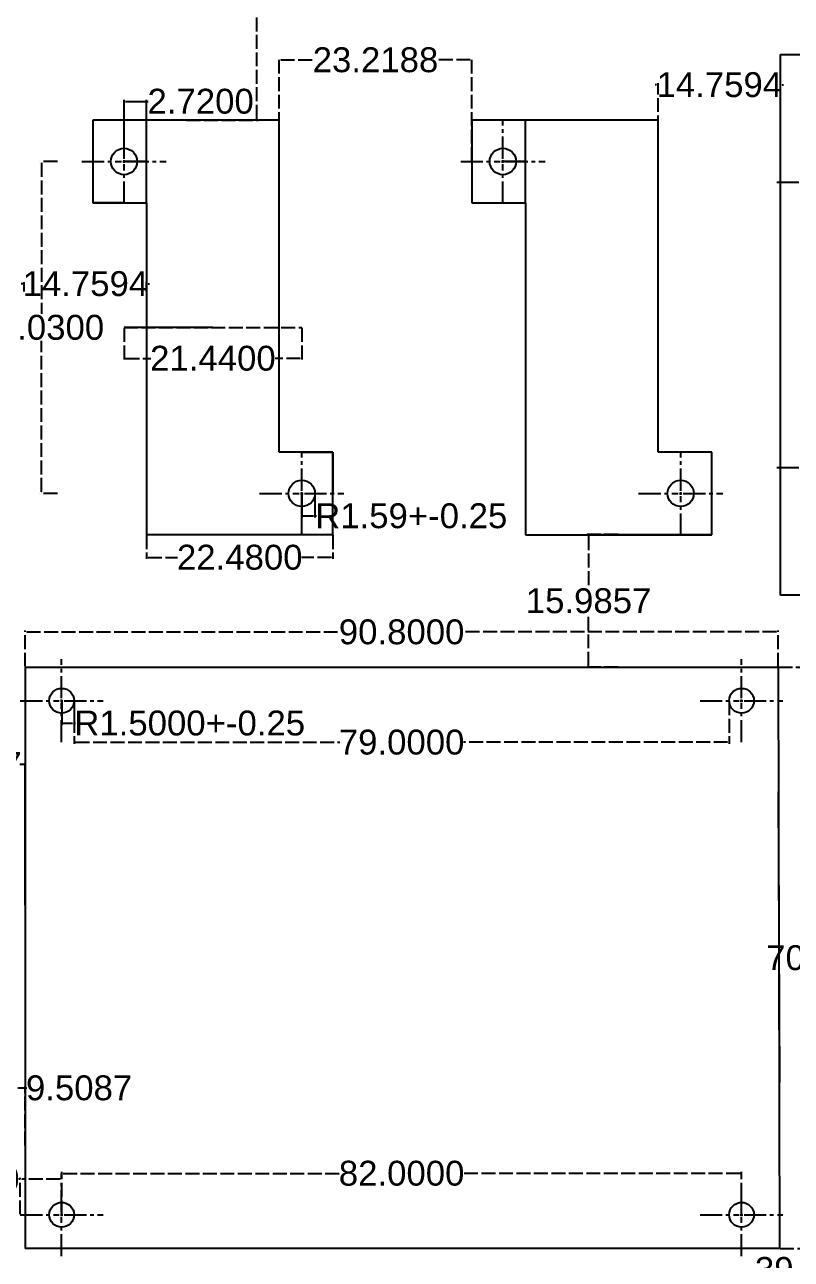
# Model space of a CAD drawing. Header units: millimetres. Extents: x 13 to 985, y 13 to 758.
# Drawn here: x 140 to 232.5, y 179.3 to 328.3 of the extents above; entities that cross this region are included whole.
import ezdxf

# ---------------------------------------------------------------- set-up
doc = ezdxf.new("R2010")
doc.units = ezdxf.units.MM
doc.header["$LTSCALE"] = 3.571429
doc.linetypes.add('ACAD_ISO02W100', pattern=[0.59, 0.47, -0.12])
doc.linetypes.add('CENTER2', pattern=[1.125, 0.75, -0.125, 0.125, -0.125])
doc.styles.get("Standard").update_dxf_attribs({"font": 'Arial.ttf'})
doc.dimstyles.get("Standard").update_dxf_attribs({"dimtxt": 3, "dimasz": 0.18, "dimexe": 0.18, "dimexo": 0.0625, "dimgap": 0.09, "dimtad": 0, "dimtih": 1, "dimtoh": 1, "dimdec": 4, "dimzin": 0, "dimdsep": 46, "dimtxsty": 'Standard', "dimcen": 0.09, "dimadec": 0, "dimazin": 0, "dimtfac": 1, "dimtdec": 4, "dimtofl": 0, "dimtmove": 0, "dimatfit": 3, "dimfxl": 1, "dimtolj": 1, "dimtzin": 0, "dimarcsym": 0})

# ---------------------------------------------------------------- blocks, each defined once
blk = doc.blocks.new('*D49')
at = {"color": 0, "linetype": 'ACAD_ISO02W100', "lineweight": -2, "transparency": 16777216}
for p, q in [((140.05, 250.82), (140.05, 255.18)), ((140.23, 255), (177.97, 255)), ((230.67, 255), (192.93, 255)), ((230.85, 250.82), (230.85, 255.18))]:
    blk.add_line(p, q, dxfattribs=at)
at = {"color": 0, "linetype": 'ACAD_ISO02W100', "transparency": 16777216}
for points in [[(140.23, 255.03), (140.23, 254.97), (140.05, 255)], [(230.67, 255.03), (230.67, 254.97), (230.85, 255)]]:
    blk.add_solid(points, dxfattribs=at)
at = {"layer": 'Defpoints', "color": 0, "linetype": 'ACAD_ISO02W100', "transparency": 16777216}
for p in [(230.85, 255), (140.05, 250.75), (230.85, 250.75)]:
    blk.add_point(p, dxfattribs=at)
at = {"color": 0, "linetype": 'ACAD_ISO02W100', "transparency": 16777216, "insert": (185.45, 255), "char_height": 3, "attachment_point": 5}
blk.add_mtext('\\A1;90.8000', dxfattribs=at)
blk = doc.blocks.new('*U50')
at = {"color": 0, "linetype": 'CENTER2', "transparency": 16777216}
for p, q in [((0, 0.3), (0, 5)), ((-5, 0), (-0.3, 0)), ((0.3, 0), (5, 0)), ((0, -5), (0, -0.3))]:
    blk.add_line(p, q, dxfattribs=at)
at = {"color": 0, "linetype": 'Continuous', "transparency": 16777216}
for p, q in [((-0.15, 0), (0.15, 0)), ((0, -0.15), (0, 0.15))]:
    blk.add_line(p, q, dxfattribs=at)
blk = doc.blocks.new('*U51')
at = {"color": 0, "linetype": 'CENTER2', "transparency": 16777216}
for p, q in [((0, 0.3), (0, 5)), ((-5, 0), (-0.3, 0)), ((0.3, 0), (5, 0)), ((0, -5), (0, -0.3))]:
    blk.add_line(p, q, dxfattribs=at)
at = {"color": 0, "linetype": 'Continuous', "transparency": 16777216}
for p, q in [((-0.15, 0), (0.15, 0)), ((0, -0.15), (0, 0.15))]:
    blk.add_line(p, q, dxfattribs=at)
blk = doc.blocks.new('*U52')
at = {"color": 0, "linetype": 'CENTER2', "transparency": 16777216}
for p, q in [((0, 0.3), (0, 5)), ((-5, 0), (-0.3, 0)), ((0.3, 0), (5, 0)), ((0, -5), (0, -0.3))]:
    blk.add_line(p, q, dxfattribs=at)
at = {"color": 0, "linetype": 'Continuous', "transparency": 16777216}
for p, q in [((-0.15, 0), (0.15, 0)), ((0, -0.15), (0, 0.15))]:
    blk.add_line(p, q, dxfattribs=at)
blk = doc.blocks.new('*U53')
at = {"color": 0, "linetype": 'CENTER2', "transparency": 16777216}
for p, q in [((0, 0.3), (0, 5)), ((-5, 0), (-0.3, 0)), ((0.3, 0), (5, 0)), ((0, -5), (0, -0.3))]:
    blk.add_line(p, q, dxfattribs=at)
at = {"color": 0, "linetype": 'Continuous', "transparency": 16777216}
for p, q in [((-0.15, 0), (0.15, 0)), ((0, -0.15), (0, 0.15))]:
    blk.add_line(p, q, dxfattribs=at)
blk = doc.blocks.new('*D54')
at = {"color": 0, "lineweight": -2, "transparency": 16777216}
for p, q in [((144.45, 246.64), (144.45, 243.82)), ((145.95, 246.64), (145.95, 243.82)), ((144.63, 244), (145.77, 244)), ((145.95, 244), (146.13, 244))]:
    blk.add_line(p, q, dxfattribs=at)
at = {"color": 0, "transparency": 16777216}
for points in [[(144.63, 244.03), (144.63, 243.97), (144.45, 244)], [(145.77, 244.03), (145.77, 243.97), (145.95, 244)]]:
    blk.add_solid(points, dxfattribs=at)
at = {"layer": 'Defpoints', "color": 0, "transparency": 16777216}
for p in [(144.45, 246.7), (145.95, 246.7), (145.95, 244)]:
    blk.add_point(p, dxfattribs=at)
at = {"color": 0, "transparency": 16777216, "insert": (159.89, 244), "char_height": 3, "attachment_point": 5}
blk.add_mtext('\\A1;R1.5000+-0.25', dxfattribs=at)
blk = doc.blocks.new('*D67')
at = {"color": 0, "linetype": 'ACAD_ISO02W100', "lineweight": -2, "transparency": 16777216}
for p, q in [((151.97, 291.67), (151.97, 287.82)), ((173.41, 291.67), (173.41, 287.82)), ((152.15, 288), (155.19, 288)), ((173.23, 288), (170.19, 288))]:
    blk.add_line(p, q, dxfattribs=at)
at = {"color": 0, "linetype": 'ACAD_ISO02W100', "transparency": 16777216}
for points in [[(152.15, 288.03), (152.15, 287.97), (151.97, 288)], [(173.23, 288.03), (173.23, 287.97), (173.41, 288)]]:
    blk.add_solid(points, dxfattribs=at)
at = {"layer": 'Defpoints', "color": 0, "linetype": 'ACAD_ISO02W100', "transparency": 16777216}
for p in [(151.97, 291.73), (173.41, 291.73), (173.41, 288)]:
    blk.add_point(p, dxfattribs=at)
at = {"color": 0, "linetype": 'ACAD_ISO02W100', "transparency": 16777216, "insert": (162.69, 288), "char_height": 3, "attachment_point": 5}
blk.add_mtext('\\A1;21.4400', dxfattribs=at)
blk = doc.blocks.new('*D68')
at = {"color": 0, "linetype": 'ACAD_ISO02W100', "lineweight": -2, "transparency": 16777216}
for p, q in [((143.94, 311.75), (141.82, 311.75)), ((142, 311.57), (142, 293.36)), ((142, 271.9), (142, 290.11)), ((143.94, 271.72), (141.82, 271.72))]:
    blk.add_line(p, q, dxfattribs=at)
at = {"color": 0, "linetype": 'ACAD_ISO02W100', "transparency": 16777216}
for points in [[(141.97, 311.57), (142.03, 311.57), (142, 311.75)], [(141.97, 271.9), (142.03, 271.9), (142, 271.72)]]:
    blk.add_solid(points, dxfattribs=at)
at = {"layer": 'Defpoints', "color": 0, "linetype": 'ACAD_ISO02W100', "transparency": 16777216}
for p in [(144, 311.75), (142, 271.72), (144, 271.72)]:
    blk.add_point(p, dxfattribs=at)
at = {"color": 0, "linetype": 'ACAD_ISO02W100', "transparency": 16777216, "insert": (142, 291.73), "char_height": 3, "attachment_point": 5}
blk.add_mtext('\\A1;40.0300', dxfattribs=at)
blk = doc.blocks.new('*U69')
at = {"color": 0, "linetype": 'CENTER2', "transparency": 16777216}
for p, q in [((0, 0.318), (0, 5.09)), ((-5.09, 0), (-0.318, 0)), ((0.318, 0), (5.09, 0)), ((0, -5.09), (0, -0.318))]:
    blk.add_line(p, q, dxfattribs=at)
at = {"color": 0, "linetype": 'Continuous', "transparency": 16777216}
for p, q in [((-0.159, 0), (0.159, 0)), ((0, -0.159), (0, 0.159))]:
    blk.add_line(p, q, dxfattribs=at)
blk = doc.blocks.new('*U70')
at = {"color": 0, "linetype": 'CENTER2', "transparency": 16777216}
for p, q in [((0, 0.318), (0, 5.09)), ((-5.09, 0), (-0.318, 0)), ((0.318, 0), (5.09, 0)), ((0, -5.09), (0, -0.318))]:
    blk.add_line(p, q, dxfattribs=at)
at = {"color": 0, "linetype": 'Continuous', "transparency": 16777216}
for p, q in [((-0.159, 0), (0.159, 0)), ((0, -0.159), (0, 0.159))]:
    blk.add_line(p, q, dxfattribs=at)
blk = doc.blocks.new('*U71')
at = {"color": 0, "linetype": 'CENTER2', "transparency": 16777216}
for p, q in [((0, 0.318), (0, 5.09)), ((-5.09, 0), (-0.318, 0)), ((0.318, 0), (5.09, 0)), ((0, -5.09), (0, -0.318))]:
    blk.add_line(p, q, dxfattribs=at)
at = {"color": 0, "linetype": 'Continuous', "transparency": 16777216}
for p, q in [((-0.159, 0), (0.159, 0)), ((0, -0.159), (0, 0.159))]:
    blk.add_line(p, q, dxfattribs=at)
blk = doc.blocks.new('*D72')
at = {"color": 0, "lineweight": -2, "transparency": 16777216}
for p, q in [((173.41, 271.66), (173.41, 268.82)), ((175, 271.66), (175, 268.82)), ((173.59, 269), (174.82, 269)), ((175, 269), (175.18, 269))]:
    blk.add_line(p, q, dxfattribs=at)
at = {"color": 0, "transparency": 16777216}
for points in [[(173.59, 269.03), (173.59, 268.97), (173.41, 269)], [(174.82, 269.03), (174.82, 268.97), (175, 269)]]:
    blk.add_solid(points, dxfattribs=at)
at = {"layer": 'Defpoints', "color": 0, "transparency": 16777216}
for p in [(173.41, 271.72), (175, 271.72), (175, 269)]:
    blk.add_point(p, dxfattribs=at)
at = {"color": 0, "transparency": 16777216, "insert": (186.61, 269), "char_height": 3, "width": 10.6698, "attachment_point": 5}
blk.add_mtext('\\A1;R1.59+-0.25', dxfattribs=at)
blk = doc.blocks.new('*D73')
at = {"color": 0, "lineweight": -2, "transparency": 16777216}
for p, q in [((151.97, 313.4), (151.97, 319.18)), ((152.15, 319), (154.51, 319)), ((154.69, 313.4), (154.69, 319.18)), ((154.69, 319), (154.87, 319))]:
    blk.add_line(p, q, dxfattribs=at)
at = {"color": 0, "transparency": 16777216}
for points in [[(152.15, 319.03), (152.15, 318.97), (151.97, 319)], [(154.51, 319.03), (154.51, 318.97), (154.69, 319)]]:
    blk.add_solid(points, dxfattribs=at)
at = {"layer": 'Defpoints', "color": 0, "transparency": 16777216}
for p in [(154.69, 319), (151.97, 313.34), (154.69, 313.34)]:
    blk.add_point(p, dxfattribs=at)
at = {"color": 0, "transparency": 16777216, "insert": (161.21, 319), "char_height": 3, "attachment_point": 5}
blk.add_mtext('\\A1;2.7200', dxfattribs=at)
blk = doc.blocks.new('*D74')
at = {"color": 0, "linetype": 'ACAD_ISO02W100', "lineweight": -2, "transparency": 16777216}
for p, q in [((154.69, 266.68), (154.69, 263.82)), ((177.17, 266.68), (177.17, 263.82)), ((154.87, 264), (158.43, 264)), ((176.99, 264), (173.43, 264))]:
    blk.add_line(p, q, dxfattribs=at)
at = {"color": 0, "linetype": 'ACAD_ISO02W100', "transparency": 16777216}
for points in [[(154.87, 264.03), (154.87, 263.97), (154.69, 264)], [(176.99, 264.03), (176.99, 263.97), (177.17, 264)]]:
    blk.add_solid(points, dxfattribs=at)
at = {"layer": 'Defpoints', "color": 0, "linetype": 'ACAD_ISO02W100', "transparency": 16777216}
for p in [(154.69, 266.74), (177.17, 266.74), (177.17, 264)]:
    blk.add_point(p, dxfattribs=at)
at = {"color": 0, "linetype": 'ACAD_ISO02W100', "transparency": 16777216, "insert": (165.93, 264), "char_height": 3, "attachment_point": 5}
blk.add_mtext('\\A1;22.4800', dxfattribs=at)
blk = doc.blocks.new('*U79')
at = {"color": 0, "linetype": 'CENTER2', "transparency": 16777216}
for p, q in [((0, 0.44), (0, 5.7)), ((-5.7, 0), (-0.44, 0)), ((0.44, 0), (5.7, 0)), ((0, -5.7), (0, -0.44))]:
    blk.add_line(p, q, dxfattribs=at)
at = {"color": 0, "linetype": 'Continuous', "transparency": 16777216}
for p, q in [((-0.22, 0), (0.22, 0)), ((0, -0.22), (0, 0.22))]:
    blk.add_line(p, q, dxfattribs=at)
blk = doc.blocks.new('*U81')
at = {"color": 0, "linetype": 'CENTER2', "transparency": 16777216}
for p, q in [((0, 0.44), (0, 5.7)), ((-5.7, 0), (-0.44, 0)), ((0.44, 0), (5.7, 0)), ((0, -5.7), (0, -0.44))]:
    blk.add_line(p, q, dxfattribs=at)
at = {"color": 0, "linetype": 'Continuous', "transparency": 16777216}
for p, q in [((-0.22, 0), (0.22, 0)), ((0, -0.22), (0, 0.22))]:
    blk.add_line(p, q, dxfattribs=at)
blk = doc.blocks.new('*U83')
at = {"color": 0, "linetype": 'CENTER2', "transparency": 16777216}
for p, q in [((0, 0.318), (0, 5.09)), ((-5.09, 0), (-0.318, 0)), ((0.318, 0), (5.09, 0)), ((0, -5.09), (0, -0.318))]:
    blk.add_line(p, q, dxfattribs=at)
at = {"color": 0, "linetype": 'Continuous', "transparency": 16777216}
for p, q in [((-0.159, 0), (0.159, 0)), ((0, -0.159), (0, 0.159))]:
    blk.add_line(p, q, dxfattribs=at)
blk = doc.blocks.new('*D84')
at = {"color": 0, "linetype": 'ACAD_ISO02W100', "lineweight": -2, "transparency": 16777216}
for p, q in [((230.91, 250.75), (237.18, 250.75)), ((237, 250.57), (237, 217.32)), ((237, 180.83), (237, 214.08)), ((231.09, 180.65), (237.18, 180.65))]:
    blk.add_line(p, q, dxfattribs=at)
at = {"color": 0, "linetype": 'ACAD_ISO02W100', "transparency": 16777216}
for points in [[(236.97, 250.57), (237.03, 250.57), (237, 250.75)], [(236.97, 180.83), (237.03, 180.83), (237, 180.65)]]:
    blk.add_solid(points, dxfattribs=at)
at = {"layer": 'Defpoints', "color": 0, "linetype": 'ACAD_ISO02W100', "transparency": 16777216}
for p in [(230.85, 250.75), (237, 250.75), (231.03, 180.65)]:
    blk.add_point(p, dxfattribs=at)
at = {"color": 0, "linetype": 'ACAD_ISO02W100', "transparency": 16777216, "insert": (237, 215.7), "char_height": 3, "attachment_point": 5}
blk.add_mtext('\\A1;70.1000', dxfattribs=at)
blk = doc.blocks.new('*D91')
at = {"color": 0, "lineweight": -2, "transparency": 16777216}
for p, q in [((124.06, 222.06), (124.06, 239.18)), ((124.24, 239), (124.71, 239)), ((139.87, 239), (139.4, 239)), ((140.05, 222.06), (140.05, 239.18))]:
    blk.add_line(p, q, dxfattribs=at)
at = {"color": 0, "transparency": 16777216}
for points in [[(124.24, 239.03), (124.24, 238.97), (124.06, 239)], [(139.87, 239.03), (139.87, 238.97), (140.05, 239)]]:
    blk.add_solid(points, dxfattribs=at)
at = {"layer": 'Defpoints', "color": 0, "transparency": 16777216}
for p in [(140.05, 239), (124.06, 222), (140.05, 222)]:
    blk.add_point(p, dxfattribs=at)
at = {"color": 0, "transparency": 16777216, "insert": (132.05, 239), "char_height": 3, "attachment_point": 5}
blk.add_mtext('\\A1;15.9887', dxfattribs=at)
blk = doc.blocks.new('*D95')
at = {"color": 0, "linetype": 'ACAD_ISO02W100', "lineweight": -2, "transparency": 16777216}
for p, q in [((211.57, 266.74), (207.82, 266.74)), ((208, 266.56), (208, 260.37)), ((208, 250.93), (208, 257.12)), ((211.57, 250.75), (207.82, 250.75))]:
    blk.add_line(p, q, dxfattribs=at)
at = {"color": 0, "linetype": 'ACAD_ISO02W100', "transparency": 16777216}
for points in [[(207.97, 266.56), (208.03, 266.56), (208, 266.74)], [(207.97, 250.93), (208.03, 250.93), (208, 250.75)]]:
    blk.add_solid(points, dxfattribs=at)
at = {"layer": 'Defpoints', "color": 0, "linetype": 'ACAD_ISO02W100', "transparency": 16777216}
for p in [(211.63, 266.74), (208, 250.75), (211.63, 250.75)]:
    blk.add_point(p, dxfattribs=at)
at = {"color": 0, "linetype": 'ACAD_ISO02W100', "transparency": 16777216, "insert": (208, 258.75), "char_height": 3, "attachment_point": 5}
blk.add_mtext('\\A1;15.9857', dxfattribs=at)
blk = doc.blocks.new('*D96')
at = {"color": 0, "linetype": 'ACAD_ISO02W100', "lineweight": -2, "transparency": 16777216}
for p, q in [((170.69, 311.81), (170.69, 324.18)), ((170.87, 324), (174.79, 324)), ((193.73, 324), (189.81, 324)), ((193.91, 311.81), (193.91, 324.18))]:
    blk.add_line(p, q, dxfattribs=at)
at = {"color": 0, "linetype": 'ACAD_ISO02W100', "transparency": 16777216}
for points in [[(170.87, 324.03), (170.87, 323.97), (170.69, 324)], [(193.73, 324.03), (193.73, 323.97), (193.91, 324)]]:
    blk.add_solid(points, dxfattribs=at)
at = {"layer": 'Defpoints', "color": 0, "linetype": 'ACAD_ISO02W100', "transparency": 16777216}
for p in [(193.91, 324), (170.69, 311.75), (193.91, 311.75)]:
    blk.add_point(p, dxfattribs=at)
at = {"color": 0, "linetype": 'ACAD_ISO02W100', "transparency": 16777216, "insert": (182.3, 324), "char_height": 3, "attachment_point": 5}
blk.add_mtext('\\A1;23.2188', dxfattribs=at)
blk = doc.blocks.new('*D100')
at = {"color": 0, "linetype": 'ACAD_ISO02W100', "lineweight": -2, "transparency": 16777216}
for p, q in [((159.51, 348.38), (168.18, 348.38)), ((168, 348.2), (168, 334.18)), ((168, 316.91), (168, 330.93)), ((159.51, 316.73), (168.18, 316.73))]:
    blk.add_line(p, q, dxfattribs=at)
at = {"color": 0, "linetype": 'ACAD_ISO02W100', "transparency": 16777216}
for points in [[(167.97, 348.2), (168.03, 348.2), (168, 348.38)], [(167.97, 316.91), (168.03, 316.91), (168, 316.73)]]:
    blk.add_solid(points, dxfattribs=at)
at = {"layer": 'Defpoints', "color": 0, "linetype": 'ACAD_ISO02W100', "transparency": 16777216}
for p in [(159.45, 348.38), (168, 348.38), (159.45, 316.73)]:
    blk.add_point(p, dxfattribs=at)
at = {"color": 0, "linetype": 'ACAD_ISO02W100', "transparency": 16777216, "insert": (168, 332.55), "char_height": 3, "attachment_point": 5}
blk.add_mtext('\\A1;31.6487', dxfattribs=at)
blk = doc.blocks.new('*D102')
at = {"color": 0, "linetype": 'ACAD_ISO02W100', "lineweight": -2, "transparency": 16777216}
for p, q in [((216.21, 321), (216.03, 321)), ((216.39, 309.3), (216.39, 321.18)), ((231.15, 308.4), (231.15, 321.18)), ((231.33, 321), (231.51, 321))]:
    blk.add_line(p, q, dxfattribs=at)
at = {"color": 0, "linetype": 'ACAD_ISO02W100', "transparency": 16777216}
for points in [[(216.21, 321.03), (216.21, 320.97), (216.39, 321)], [(231.33, 321.03), (231.33, 320.97), (231.15, 321)]]:
    blk.add_solid(points, dxfattribs=at)
at = {"layer": 'Defpoints', "color": 0, "linetype": 'ACAD_ISO02W100', "transparency": 16777216}
for p in [(216.39, 321), (216.39, 309.24), (231.15, 308.34)]:
    blk.add_point(p, dxfattribs=at)
at = {"color": 0, "linetype": 'ACAD_ISO02W100', "transparency": 16777216, "insert": (223.77, 321), "char_height": 3, "attachment_point": 5}
blk.add_mtext('\\A1;14.7594', dxfattribs=at)
blk = doc.blocks.new('*D103')
at = {"color": 0, "linetype": 'ACAD_ISO02W100', "lineweight": -2, "transparency": 16777216}
for p, q in [((130.54, 193.06), (130.54, 200.18)), ((130.72, 200), (139.87, 200)), ((140.05, 193.06), (140.05, 200.18)), ((140.05, 200), (140.23, 200))]:
    blk.add_line(p, q, dxfattribs=at)
at = {"color": 0, "linetype": 'ACAD_ISO02W100', "transparency": 16777216}
for points in [[(130.72, 200.03), (130.72, 199.97), (130.54, 200)], [(139.87, 200.03), (139.87, 199.97), (140.05, 200)]]:
    blk.add_solid(points, dxfattribs=at)
at = {"layer": 'Defpoints', "color": 0, "linetype": 'ACAD_ISO02W100', "transparency": 16777216}
for p in [(140.05, 200), (130.54, 193), (140.05, 193)]:
    blk.add_point(p, dxfattribs=at)
at = {"color": 0, "linetype": 'ACAD_ISO02W100', "transparency": 16777216, "insert": (146.55, 200), "char_height": 3, "attachment_point": 5}
blk.add_mtext('\\A1;9.5087', dxfattribs=at)
blk = doc.blocks.new('*D105')
at = {"color": 0, "linetype": 'ACAD_ISO02W100', "lineweight": -2, "transparency": 16777216}
for p, q in [((145.95, 246.64), (145.95, 241.52)), ((224.95, 246.64), (224.95, 241.52)), ((146.13, 241.7), (177.98, 241.7)), ((224.77, 241.7), (192.91, 241.7))]:
    blk.add_line(p, q, dxfattribs=at)
at = {"color": 0, "linetype": 'ACAD_ISO02W100', "transparency": 16777216}
for points in [[(146.13, 241.73), (146.13, 241.67), (145.95, 241.7)], [(224.77, 241.73), (224.77, 241.67), (224.95, 241.7)]]:
    blk.add_solid(points, dxfattribs=at)
at = {"layer": 'Defpoints', "color": 0, "linetype": 'ACAD_ISO02W100', "transparency": 16777216}
for p in [(145.95, 246.7), (224.95, 246.7), (224.95, 241.7)]:
    blk.add_point(p, dxfattribs=at)
at = {"color": 0, "linetype": 'ACAD_ISO02W100', "transparency": 16777216, "insert": (185.45, 241.7), "char_height": 3, "attachment_point": 5}
blk.add_mtext('\\A1;79.0000', dxfattribs=at)
blk = doc.blocks.new('*D106')
at = {"color": 0, "linetype": 'ACAD_ISO02W100', "lineweight": -2, "transparency": 16777216}
for p, q in [((144.45, 184.77), (144.45, 189.88)), ((144.63, 189.7), (177.97, 189.7)), ((226.27, 189.7), (192.93, 189.7)), ((226.45, 184.77), (226.45, 189.88))]:
    blk.add_line(p, q, dxfattribs=at)
at = {"color": 0, "linetype": 'ACAD_ISO02W100', "transparency": 16777216}
for points in [[(144.63, 189.73), (144.63, 189.67), (144.45, 189.7)], [(226.27, 189.73), (226.27, 189.67), (226.45, 189.7)]]:
    blk.add_solid(points, dxfattribs=at)
at = {"layer": 'Defpoints', "color": 0, "linetype": 'ACAD_ISO02W100', "transparency": 16777216}
for p in [(226.45, 189.7), (144.45, 184.7), (226.45, 184.7)]:
    blk.add_point(p, dxfattribs=at)
at = {"color": 0, "linetype": 'ACAD_ISO02W100', "transparency": 16777216, "insert": (185.45, 189.7), "char_height": 3, "attachment_point": 5}
blk.add_mtext('\\A1;82.0000', dxfattribs=at)
blk = doc.blocks.new('*D107')
at = {"color": 0, "linetype": 'ACAD_ISO02W100', "lineweight": -2, "transparency": 16777216}
for p, q in [((139.45, 184.77), (139.45, 189.18)), ((144.45, 184.77), (144.45, 189.18)), ((139.45, 189), (139.27, 189)), ((144.27, 189), (139.63, 189))]:
    blk.add_line(p, q, dxfattribs=at)
at = {"color": 0, "linetype": 'ACAD_ISO02W100', "transparency": 16777216}
for points in [[(139.63, 189.03), (139.63, 188.97), (139.45, 189)], [(144.27, 189.03), (144.27, 188.97), (144.45, 189)]]:
    blk.add_solid(points, dxfattribs=at)
at = {"layer": 'Defpoints', "color": 0, "linetype": 'ACAD_ISO02W100', "transparency": 16777216}
for p in [(139.45, 189), (139.45, 184.7), (144.45, 184.7)]:
    blk.add_point(p, dxfattribs=at)
at = {"color": 0, "linetype": 'ACAD_ISO02W100', "transparency": 16777216, "insert": (132.96, 189), "char_height": 3, "attachment_point": 5}
blk.add_mtext('\\A1;5.0000', dxfattribs=at)
blk = doc.blocks.new('*D108')
at = {"color": 0, "lineweight": -2, "transparency": 16777216}
for p, q in [((139.75, 297), (139.57, 297)), ((139.93, 296.06), (139.93, 297.18)), ((154.69, 296.06), (154.69, 297.18)), ((154.87, 297), (155.05, 297))]:
    blk.add_line(p, q, dxfattribs=at)
at = {"color": 0, "transparency": 16777216}
for points in [[(139.75, 297.03), (139.75, 296.97), (139.93, 297)], [(154.87, 297.03), (154.87, 296.97), (154.69, 297)]]:
    blk.add_solid(points, dxfattribs=at)
at = {"layer": 'Defpoints', "color": 0, "transparency": 16777216}
for p in [(154.69, 297), (139.93, 296), (154.69, 296)]:
    blk.add_point(p, dxfattribs=at)
at = {"color": 0, "transparency": 16777216, "insert": (147.31, 297), "char_height": 3, "attachment_point": 5}
blk.add_mtext('\\A1;14.7594', dxfattribs=at)
blk = doc.blocks.new('*D138')
at = {"color": 0, "linetype": 'ACAD_ISO02W100', "lineweight": -2, "transparency": 16777216}
for p, q in [((216.14, 173.15), (216.14, 178.27)), ((216.32, 178.09), (228.16, 178.09)), ((254.96, 178.09), (243.12, 178.09)), ((255.14, 173.15), (255.14, 178.27))]:
    blk.add_line(p, q, dxfattribs=at)
at = {"color": 0, "linetype": 'ACAD_ISO02W100', "transparency": 16777216}
for points in [[(216.32, 178.12), (216.32, 178.06), (216.14, 178.09)], [(254.96, 178.12), (254.96, 178.06), (255.14, 178.09)]]:
    blk.add_solid(points, dxfattribs=at)
at = {"layer": 'Defpoints', "color": 0, "linetype": 'ACAD_ISO02W100', "transparency": 16777216}
for p in [(255.14, 178.09), (216.14, 173.09), (255.14, 173.09)]:
    blk.add_point(p, dxfattribs=at)
at = {"color": 0, "linetype": 'ACAD_ISO02W100', "transparency": 16777216, "insert": (235.64, 178.09), "char_height": 3, "attachment_point": 5}
blk.add_mtext('\\A1;39.0000', dxfattribs=at)

msp = doc.modelspace()

# ---------------------------------------------------------------- linework, layer by layer
at = {"color": 4}
for p, q in [((231.1476, 292.03993), (231.1476, 324.63993)), ((173.4094, 266.73838), (173.4094, 271.71838))]:
    msp.add_line(p, q, dxfattribs=at)
for p, q in [((231.1476, 324.63993), (278.6476, 324.63993)), ((231.1476, 259.43993), (231.1476, 324.63993)), ((170.6894, 316.72838), (148.2094, 316.72838)), ((148.2094, 316.72838), (148.2094, 306.76838)), ((154.6894, 306.76838), (154.6894, 316.72838)), ((170.6894, 276.69838), (170.6894, 316.72838)), ((216.3882, 316.72838), (193.9082, 316.72838)), ((193.9082, 316.72838), (193.9082, 306.76838)), ((200.3882, 306.76838), (200.3882, 316.72838)), ((216.3882, 276.69838), (216.3882, 316.72838)), ((154.6894, 311.74838), (151.9694, 311.74838)), ((200.3882, 311.74838), (197.6682, 311.74838)), ((148.2094, 306.76838), (154.6894, 306.76838)), ((154.6894, 306.76838), (154.6894, 266.73838)), ((193.9082, 306.76838), (200.3882, 306.76838)), ((200.3882, 306.76838), (200.3882, 266.73838)), ((177.1694, 276.69838), (170.6894, 276.69838)), ((177.1694, 266.73838), (177.1694, 276.69838)), ((222.8682, 276.69838), (216.3882, 276.69838)), ((222.8682, 266.73838), (222.8682, 276.69838)), ((177.1694, 266.73838), (154.6894, 266.73838)), ((200.3882, 266.73838), (222.8682, 266.73838)), ((278.6476, 259.43993), (231.1476, 259.43993)), ((140.0488, 250.75273), (140.0488, 180.65273)), ((140.0488, 250.75273), (230.8488, 250.75273)), ((230.8488, 250.75273), (231.0288, 180.65296)), ((230.8488, 235.70273), (231.0288, 200.65273)), ((231.0288, 180.65273), (140.0488, 180.65273))]:
    msp.add_line(p, q)
at = {"color": 1}
for p, q in [((170.6894, 311.74838), (170.6894, 316.72838)), ((151.9694, 306.76838), (148.2094, 306.76838)), ((148.2094, 306.76838), (154.6894, 306.76838)), ((162.6894, 291.73338), (151.9694, 291.73338)), ((173.4094, 276.69838), (170.6894, 276.69838)), ((173.4094, 276.69838), (177.1694, 276.69838)), ((177.1694, 276.69838), (173.4094, 276.69838)), ((177.1694, 276.69838), (177.1694, 271.71838)), ((177.1694, 266.73838), (177.1694, 276.69838)), ((154.6894, 271.71838), (154.6894, 266.73838))]:
    msp.add_line(p, q, dxfattribs=at)
at = {"linetype": 'ACAD_ISO02W100'}
msp.add_line((151.9694, 291.73338), (173.4094, 291.73338), dxfattribs=at)
at = {"color": 6}
for p, q in [((162.6894, 291.73338), (156, 291.73338)), ((222.7782, 266.73838), (208.2982, 266.73838))]:
    msp.add_line(p, q, dxfattribs=at)
for centre, radius in [((151.9694, 311.74838), 1.59), ((197.6682, 311.74838), 1.59), ((173.4094, 271.71838), 1.59), ((219.1082, 271.71838), 1.59), ((144.4488, 246.70273), 1.5), ((226.4488, 246.70273), 1.5), ((144.4488, 184.70273), 1.5), ((226.4488, 184.70273), 1.5)]:
    msp.add_circle(centre, radius)

# ---------------------------------------------------------------- block references
at = {"linetype": 'CENTER2'}
for name, p in [('*U69', (151.9694, 311.74838)), ('*U70', (197.6682, 311.74838)), ('*U79', (236.3976, 309.23993)), ('*U81', (236.3976, 274.83993)), ('*U83', (173.4094, 271.71838)), ('*U71', (219.1082, 271.71838)), ('*U51', (144.4488, 246.70273)), ('*U53', (226.4488, 246.70273)), ('*U50', (144.4488, 184.70273)), ('*U52', (226.4488, 184.70273))]:
    msp.add_blockref(name, p, dxfattribs=at)

# ---------------------------------------------------------------- dimensions: what is measured, and where the dimension line sits
at = {"linetype": 'ACAD_ISO02W100'}
for base, p1, p2, picture, middle in [((168, 348.377128), (159.449399, 316.728383), (159.449399, 348.377128), '*D100', (168, 332.552756)), ((142, 271.71838), (144, 311.74838), (144, 271.71838), '*D68', (142, 291.73338)), ((208, 250.752728), (211.628199, 266.738383), (211.628199, 250.752728), '*D95', (208, 258.745556)), ((237, 250.75273), (231.0288, 180.65273), (230.8488, 250.75273), '*D84', (237, 215.70273))]:
    dim = msp.add_linear_dim(base=base, p1=p1, p2=p2, angle=90, dimstyle='Standard', dxfattribs=at)
    dim.commit()
    dim.dimension.update_dxf_attribs({"geometry": picture, "text_midpoint": middle})
for base, p1, p2, picture, middle in [((193.9082, 324), (170.6894, 311.74838), (193.9082, 311.74838), '*D96', (182.2988, 324)), ((173.4094, 288), (151.9694, 291.73338), (173.4094, 291.73338), '*D67', (162.6894, 288)), ((177.1694, 264), (154.6894, 266.73838), (177.1694, 266.73838), '*D74', (165.9294, 264)), ((230.8488, 255), (140.0488, 250.75273), (230.8488, 250.75273), '*D49', (185.4488, 255)), ((224.9488, 241.70273), (145.9488, 246.70273), (224.9488, 246.70273), '*D105', (185.4488, 241.70273)), ((140.0488, 200), (130.54011, 193), (140.0488, 193), '*D103', (146.54595, 200)), ((139.4488, 189), (144.4488, 184.70273), (139.4488, 184.70273), '*D107', (132.95677, 189)), ((226.4488, 189.70273), (144.4488, 184.70273), (226.4488, 184.70273), '*D106', (185.4488, 189.70273)), ((255.1392, 178.09053), (216.1392, 173.09053), (255.1392, 173.09053), '*D138', (235.6392, 178.09053))]:
    dim = msp.add_linear_dim(base=base, p1=p1, p2=p2, dimstyle='Standard', dxfattribs=at)
    dim.commit()
    dim.dimension.update_dxf_attribs({"geometry": picture, "text_midpoint": middle})
dim = msp.add_linear_dim(base=(216.3882, 321), p1=(231.1476, 308.33993), p2=(216.3882, 309.23993), dimstyle='Standard', dxfattribs=at)
dim.commit()
dim.dimension.update_dxf_attribs({"geometry": '*D102', "text_midpoint": (223.7679, 321), "dimtype": 160})
for base, p1, p2, picture, middle in [((154.6894, 319), (151.9694, 313.33838), (154.6894, 313.33838), '*D73', (161.20701, 319)), ((140.0488, 239), (124.06011, 222), (140.0488, 222), '*D91', (132.05445, 239))]:
    dim = msp.add_linear_dim(base=base, p1=p1, p2=p2, dimstyle='Standard')
    dim.commit()
    dim.dimension.update_dxf_attribs({"geometry": picture, "text_midpoint": middle})
dim = msp.add_linear_dim(base=(154.6894, 297), p1=(139.93, 296), p2=(154.6894, 296), dimstyle='Standard')
dim.commit()
dim.dimension.update_dxf_attribs({"geometry": '*D108', "text_midpoint": (147.3097, 297), "dimtype": 160})
for base, p1, p2, text, picture, middle in [((174.9994, 269), (173.4094, 271.71838), (174.9994, 271.71838), 'R1.59+-0.25', '*D72', (186.61251, 269)), ((145.9488, 244), (144.4488, 246.70273), (145.9488, 246.70273), 'R<>+-0.25', '*D54', (159.89274, 244))]:
    dim = msp.add_linear_dim(base=base, p1=p1, p2=p2, text=text, dimstyle='Standard')
    dim.commit()
    dim.dimension.update_dxf_attribs({"geometry": picture, "text_midpoint": middle})

doc.saveas('drawing.dxf')
